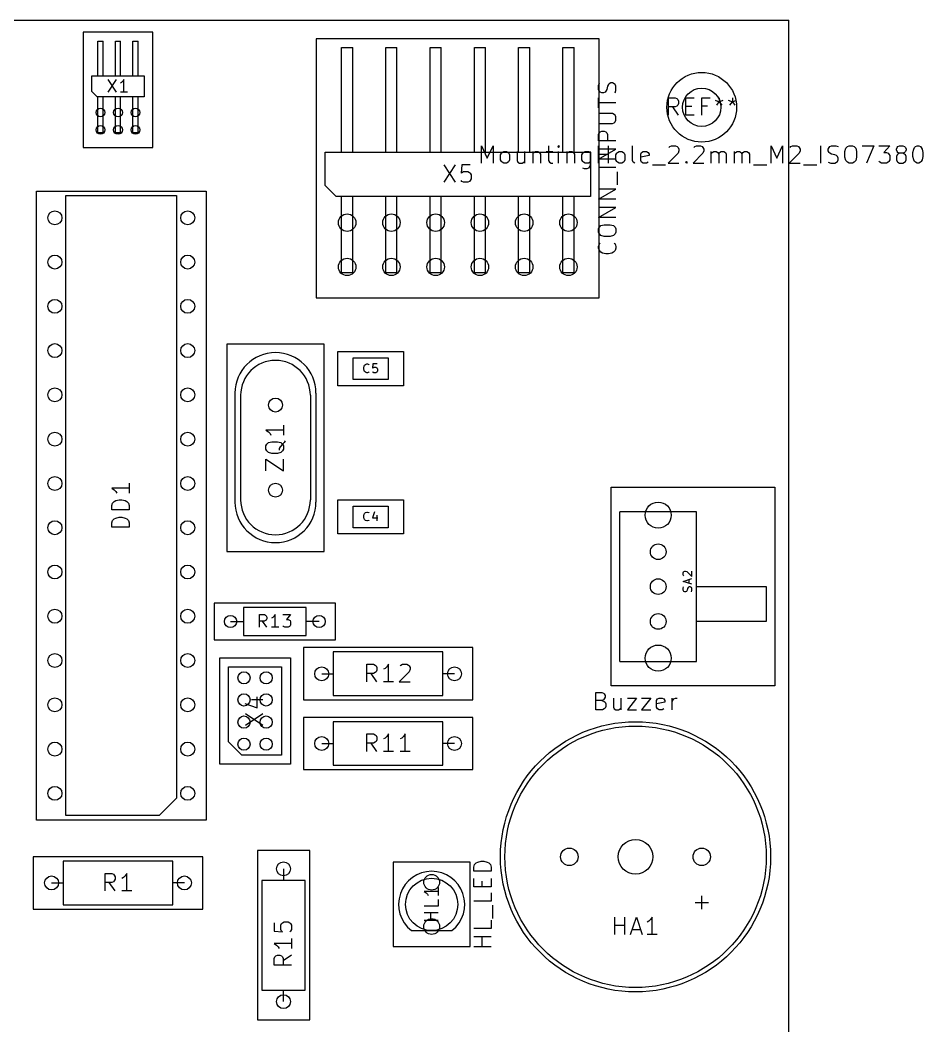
# Model space of a CAD drawing. Extents: x 112.1 to 207.4, y -185.2 to -95.2.
# Drawn here: x 155.6 to 207.4, y -152.9 to -95.2 of the extents above; entities that cross this region are included whole.
import ezdxf

# ---------------------------------------------------------------- set-up
doc = ezdxf.new("R2010")
doc.units = 0
doc.layers.add('BLACK', color=7, linetype='CONTINUOUS')

msp = doc.modelspace()

# ---------------------------------------------------------------- linework, layer by layer
at = {"layer": 'BLACK', "linetype": 'CONTINUOUS'}
for p, q in [((119.7556, -95.1644), (199.7556, -95.1644)), ((199.7556, -185.1644), (199.7556, -95.1644)), ((159.2556, -95.8644), (159.2556, -102.4644)), ((163.2556, -95.8644), (159.2556, -95.8644)), ((163.2556, -102.4644), (163.2556, -95.8644)), ((172.6356, -96.2344), (172.6356, -111.0944)), ((188.8756, -96.2344), (172.6356, -96.2344)), ((188.8756, -111.0944), (188.8756, -96.2344)), ((160.1056, -96.3644), (160.4056, -96.3644)), ((160.1056, -98.3644), (160.1056, -96.3644)), ((160.4056, -98.3644), (160.4056, -96.3644)), ((161.1056, -96.3644), (161.4056, -96.3644)), ((161.1056, -98.3644), (161.1056, -96.3644)), ((161.4056, -98.3644), (161.4056, -96.3644)), ((162.1056, -96.3644), (162.4056, -96.3644)), ((162.1056, -98.3644), (162.1056, -96.3644)), ((162.4056, -98.3644), (162.4056, -96.3644)), ((174.0856, -96.7444), (174.7256, -96.7444)), ((174.0856, -102.7444), (174.0856, -96.7444)), ((174.7256, -102.7444), (174.7256, -96.7444)), ((176.6256, -96.7444), (177.2656, -96.7444)), ((176.6256, -102.7444), (176.6256, -96.7444)), ((177.2656, -102.7444), (177.2656, -96.7444)), ((179.1656, -96.7444), (179.8056, -96.7444)), ((179.1656, -102.7444), (179.1656, -96.7444)), ((179.8056, -102.7444), (179.8056, -96.7444)), ((181.7056, -96.7444), (182.3456, -96.7444)), ((181.7056, -102.7444), (181.7056, -96.7444)), ((182.3456, -102.7444), (182.3456, -96.7444)), ((184.2456, -96.7444), (184.8856, -96.7444)), ((184.2456, -102.7444), (184.2456, -96.7444)), ((184.8856, -102.7444), (184.8856, -96.7444)), ((186.7856, -96.7444), (187.4256, -96.7444)), ((186.7856, -102.7444), (186.7856, -96.7444)), ((187.4256, -102.7444), (187.4256, -96.7444)), ((159.7556, -98.3644), (162.7556, -98.3644)), ((159.7556, -99.2644), (159.7556, -98.3644)), ((160.672743, -98.571869), (161.152743, -99.291869)), ((161.152743, -98.571869), (160.672743, -99.291869)), ((161.598457, -98.571869), (161.529885, -98.674726)), ((161.598457, -99.291869), (161.598457, -98.571869)), ((162.7556, -98.3644), (162.7556, -99.5644)), ((161.461314, -98.743298), (161.392742, -98.777584)), ((161.529885, -98.674726), (161.461314, -98.743298)), ((188.830419, -98.907495), (188.878038, -98.764638)), ((188.830419, -99.14559), (188.830419, -98.907495)), ((188.878038, -99.240828), (188.830419, -99.14559)), ((188.925657, -99.288447), (188.878038, -99.240828)), ((189.25899, -99.240828), (189.211371, -99.288447)), ((189.306609, -99.14559), (189.25899, -99.240828)), ((189.354228, -98.955114), (189.306609, -99.14559)), ((189.401847, -98.859876), (189.354228, -98.955114)), ((189.449466, -98.812257), (189.401847, -98.859876)), ((189.544704, -98.764638), (189.449466, -98.812257)), ((189.639942, -98.764638), (189.544704, -98.764638)), ((189.73518, -98.812257), (189.639942, -98.764638)), ((189.7828, -98.859876), (189.73518, -98.812257)), ((189.830419, -98.955114), (189.7828, -98.859876)), ((189.7828, -99.336066), (189.830419, -99.193209)), ((189.830419, -99.193209), (189.830419, -98.955114)), ((160.0556, -99.5644), (159.7556, -99.2644)), ((162.7556, -99.5644), (160.0556, -99.5644)), ((160.1056, -101.6144), (160.1056, -99.5644)), ((160.4056, -101.6144), (160.4056, -99.5644)), ((161.1056, -101.6144), (161.1056, -99.5644)), ((161.804171, -99.291869), (161.392742, -99.291869)), ((161.4056, -101.6144), (161.4056, -99.5644)), ((162.1056, -101.6144), (162.1056, -99.5644)), ((162.4056, -101.6144), (162.4056, -99.5644)), ((188.830419, -100.193209), (188.830419, -99.621781)), ((189.020895, -99.336066), (188.925657, -99.288447)), ((189.116133, -99.336066), (189.020895, -99.336066)), ((189.211371, -99.288447), (189.116133, -99.336066)), ((192.850838, -100.619219), (192.850838, -99.619219)), ((192.850838, -99.619219), (193.23179, -99.619219)), ((193.23179, -99.619219), (193.327028, -99.666838)), ((193.327028, -99.666838), (193.374647, -99.714457)), ((193.374647, -99.714457), (193.422266, -99.809695)), ((193.422266, -99.809695), (193.422266, -99.952552)), ((193.850838, -100.619219), (193.850838, -99.619219)), ((193.850838, -99.619219), (194.327028, -99.619219)), ((194.7556, -100.619219), (194.7556, -99.619219)), ((194.7556, -99.619219), (195.23179, -99.619219)), ((195.517505, -99.762076), (195.7556, -99.857314)), ((195.7556, -99.619219), (195.7556, -99.857314)), ((195.7556, -99.857314), (195.993695, -99.762076)), ((196.27941, -99.762076), (196.517505, -99.857314)), ((196.517505, -99.619219), (196.517505, -99.857314)), ((196.517505, -99.857314), (196.7556, -99.762076)), ((189.830419, -99.907495), (188.830419, -99.907495)), ((193.23179, -100.143028), (192.850838, -100.143028)), ((193.422266, -100.619219), (193.088933, -100.143028)), ((193.327028, -100.095409), (193.23179, -100.143028)), ((193.374647, -100.04779), (193.327028, -100.095409)), ((193.422266, -99.952552), (193.374647, -100.04779)), ((193.850838, -100.095409), (194.184171, -100.095409)), ((195.088933, -100.095409), (194.7556, -100.095409)), ((195.612743, -100.04779), (195.7556, -99.857314)), ((195.7556, -99.857314), (195.898457, -100.04779)), ((196.374648, -100.04779), (196.517505, -99.857314)), ((196.517505, -99.857314), (196.660362, -100.04779)), ((189.639942, -100.526543), (188.830419, -100.526543)), ((189.73518, -100.574162), (189.639942, -100.526543)), ((189.7828, -100.621781), (189.73518, -100.574162)), ((189.830419, -100.717019), (189.7828, -100.621781)), ((189.7828, -101.002733), (189.830419, -100.907495)), ((189.830419, -100.907495), (189.830419, -100.717019)), ((194.327028, -100.619219), (193.850838, -100.619219)), ((188.830419, -101.097971), (189.639942, -101.097971)), ((188.925657, -101.574162), (189.020895, -101.526543)), ((189.020895, -101.526543), (189.163752, -101.526543)), ((189.163752, -101.526543), (189.25899, -101.574162)), ((189.639942, -101.097971), (189.73518, -101.050352)), ((189.73518, -101.050352), (189.7828, -101.002733)), ((160.1056, -101.6144), (160.4056, -101.6144)), ((161.1056, -101.6144), (161.4056, -101.6144)), ((162.1056, -101.6144), (162.4056, -101.6144)), ((188.830419, -101.717019), (188.878038, -101.621781)), ((188.830419, -102.097971), (188.830419, -101.717019)), ((189.830419, -102.097971), (188.830419, -102.097971)), ((188.878038, -101.621781), (188.925657, -101.574162)), ((189.25899, -101.574162), (189.306609, -101.621781)), ((189.306609, -101.621781), (189.354228, -101.717019)), ((189.354228, -101.717019), (189.354228, -102.097971)), ((159.2556, -102.4644), (163.2556, -102.4644)), ((182.112743, -103.369219), (182.112743, -102.369219)), ((182.112743, -102.369219), (182.446076, -103.083504)), ((182.446076, -103.083504), (182.779409, -102.369219)), ((182.779409, -102.369219), (182.779409, -103.369219)), ((183.303219, -102.750171), (183.398457, -102.702552)), ((183.398457, -102.702552), (183.541314, -102.702552)), ((183.541314, -102.702552), (183.636552, -102.750171)), ((184.160362, -102.702552), (184.160362, -103.226361)), ((184.588933, -102.702552), (184.588933, -103.369219)), ((185.065124, -102.702552), (185.065124, -103.369219)), ((185.112743, -102.750171), (185.207981, -102.702552)), ((185.207981, -102.702552), (185.350838, -102.702552)), ((185.350838, -102.702552), (185.446076, -102.750171)), ((185.827029, -102.702552), (186.207981, -102.702552)), ((185.969886, -102.369219), (185.969886, -103.226361)), ((186.541315, -102.369219), (186.493696, -102.416838)), ((186.493696, -102.416838), (186.541315, -102.464457)), ((186.588934, -102.416838), (186.541315, -102.369219)), ((186.541315, -102.369219), (186.541315, -102.464457)), ((186.541315, -102.464457), (186.588934, -102.416838)), ((186.541315, -103.369219), (186.541315, -102.702552)), ((187.017505, -102.702552), (187.017505, -103.369219)), ((187.065124, -102.750171), (187.160362, -102.702552)), ((187.160362, -102.702552), (187.303219, -102.702552)), ((187.303219, -102.702552), (187.398457, -102.750171)), ((187.969886, -102.750171), (188.065124, -102.702552)), ((188.065124, -102.702552), (188.2556, -102.702552)), ((188.2556, -102.702552), (188.350838, -102.750171)), ((188.350838, -102.702552), (188.350838, -103.512076)), ((188.827029, -103.369219), (188.827029, -102.369219)), ((188.830419, -103.14559), (189.830419, -102.574162)), ((189.830419, -102.574162), (188.830419, -102.574162)), ((189.398457, -103.369219), (189.398457, -102.369219)), ((189.922267, -102.750171), (190.017505, -102.702552)), ((190.017505, -102.702552), (190.160362, -102.702552)), ((190.160362, -102.702552), (190.2556, -102.750171)), ((190.77941, -103.226361), (190.77941, -102.369219)), ((191.30322, -102.750171), (191.398458, -102.702552)), ((191.398458, -102.702552), (191.588934, -102.702552)), ((191.588934, -102.702552), (191.684172, -102.750171)), ((192.874649, -102.464457), (192.922268, -102.416838)), ((192.922268, -102.416838), (193.017506, -102.369219)), ((193.017506, -102.369219), (193.255601, -102.369219)), ((193.255601, -102.369219), (193.350839, -102.416838)), ((193.350839, -102.416838), (193.398458, -102.464457)), ((193.398458, -102.464457), (193.446077, -102.559695)), ((193.446077, -102.654933), (193.398458, -102.79779)), ((193.446077, -102.559695), (193.446077, -102.654933)), ((194.30322, -102.464457), (194.350839, -102.416838)), ((194.350839, -102.416838), (194.446077, -102.369219)), ((194.446077, -102.369219), (194.684172, -102.369219)), ((194.684172, -102.369219), (194.77941, -102.416838)), ((194.77941, -102.416838), (194.827029, -102.464457)), ((194.827029, -102.464457), (194.874648, -102.559695)), ((194.874648, -102.654933), (194.827029, -102.79779)), ((194.874648, -102.559695), (194.874648, -102.654933)), ((195.30322, -103.369219), (195.30322, -102.702552)), ((195.350839, -102.750171), (195.446077, -102.702552)), ((195.446077, -102.702552), (195.588934, -102.702552)), ((195.588934, -102.702552), (195.684172, -102.750171)), ((195.77941, -102.750171), (195.874648, -102.702552)), ((195.874648, -102.702552), (196.017505, -102.702552)), ((196.017505, -102.702552), (196.112744, -102.750171)), ((196.636553, -103.369219), (196.636553, -102.702552)), ((196.684172, -102.750171), (196.77941, -102.702552)), ((196.77941, -102.702552), (196.922267, -102.702552)), ((196.922267, -102.702552), (197.017505, -102.750171)), ((197.112743, -102.750171), (197.207981, -102.702552)), ((197.207981, -102.702552), (197.350838, -102.702552)), ((197.350838, -102.702552), (197.446077, -102.750171)), ((198.731791, -103.369219), (198.731791, -102.369219)), ((198.731791, -102.369219), (199.065124, -103.083504)), ((199.065124, -103.083504), (199.398457, -102.369219)), ((199.398457, -102.369219), (199.398457, -103.369219)), ((199.827029, -102.464457), (199.874648, -102.416838)), ((199.874648, -102.416838), (199.969886, -102.369219)), ((199.969886, -102.369219), (200.207981, -102.369219)), ((200.207981, -102.369219), (200.303219, -102.416838)), ((200.303219, -102.416838), (200.350838, -102.464457)), ((200.350838, -102.464457), (200.398457, -102.559695)), ((200.398457, -102.654933), (200.350838, -102.79779)), ((200.398457, -102.559695), (200.398457, -102.654933)), ((201.588934, -103.369219), (201.588934, -102.369219)), ((202.017505, -102.559695), (202.065124, -102.464457)), ((202.017505, -102.654933), (202.017505, -102.559695)), ((202.065124, -102.750171), (202.017505, -102.654933)), ((202.065124, -102.464457), (202.112743, -102.416838)), ((202.112743, -102.416838), (202.207981, -102.369219)), ((202.207981, -102.369219), (202.446076, -102.369219)), ((202.446076, -102.369219), (202.588933, -102.416838)), ((202.969886, -102.702552), (203.017505, -102.512076)), ((202.969886, -103.035885), (202.969886, -102.702552)), ((203.017505, -102.512076), (203.112743, -102.416838)), ((203.112743, -102.416838), (203.207981, -102.369219)), ((203.207981, -102.369219), (203.398457, -102.369219)), ((203.398457, -102.369219), (203.493695, -102.416838)), ((203.493695, -102.416838), (203.588933, -102.512076)), ((203.588933, -102.512076), (203.636552, -102.702552)), ((203.636552, -102.702552), (203.636552, -103.035885)), ((203.969886, -102.369219), (204.636552, -102.369219)), ((204.636552, -102.369219), (204.207981, -103.369219)), ((204.922267, -102.369219), (205.541314, -102.369219)), ((205.541314, -102.369219), (205.207981, -102.750171)), ((205.922267, -102.559695), (205.969886, -102.464457)), ((205.922267, -102.607314), (205.922267, -102.559695)), ((205.969886, -102.702552), (205.922267, -102.607314)), ((205.969886, -102.464457), (206.017505, -102.416838)), ((206.017505, -102.750171), (205.969886, -102.702552)), ((206.017505, -102.416838), (206.112743, -102.369219)), ((206.112743, -102.369219), (206.303219, -102.369219)), ((206.303219, -102.369219), (206.398457, -102.416838)), ((206.398457, -102.416838), (206.446076, -102.464457)), ((206.446076, -102.702552), (206.398457, -102.750171)), ((206.446076, -102.464457), (206.493695, -102.559695)), ((206.493695, -102.607314), (206.446076, -102.702552)), ((206.493695, -102.559695), (206.493695, -102.607314)), ((206.874648, -102.750171), (206.922267, -102.559695)), ((206.922267, -102.559695), (206.969886, -102.464457)), ((206.969886, -102.464457), (207.017505, -102.416838)), ((207.017505, -102.416838), (207.112743, -102.369219)), ((207.112743, -102.369219), (207.207981, -102.369219)), ((207.207981, -102.369219), (207.303219, -102.416838)), ((207.303219, -102.416838), (207.350838, -102.464457)), ((207.350838, -102.464457), (207.398457, -102.559695)), ((207.398457, -102.559695), (207.446076, -102.750171)), ((173.1356, -102.7444), (188.3756, -102.7444)), ((173.1356, -104.6494), (173.1356, -102.7444)), ((183.207981, -102.893028), (183.2556, -102.79779)), ((183.207981, -103.178742), (183.207981, -102.893028)), ((183.2556, -103.27398), (183.207981, -103.178742)), ((183.2556, -102.79779), (183.303219, -102.750171)), ((183.303219, -103.3216), (183.2556, -103.27398)), ((183.636552, -102.750171), (183.684171, -102.79779)), ((183.684171, -103.27398), (183.636552, -103.3216)), ((183.684171, -102.79779), (183.73179, -102.893028)), ((183.73179, -103.178742), (183.684171, -103.27398)), ((183.73179, -102.893028), (183.73179, -103.178742)), ((184.160362, -103.226361), (184.207981, -103.3216)), ((184.541314, -103.3216), (184.588933, -103.27398)), ((185.065124, -102.79779), (185.112743, -102.750171)), ((185.446076, -102.750171), (185.493695, -102.845409)), ((185.493695, -102.845409), (185.493695, -103.369219)), ((185.969886, -103.226361), (186.017505, -103.3216)), ((187.017505, -102.79779), (187.065124, -102.750171)), ((187.398457, -102.750171), (187.446076, -102.845409)), ((187.446076, -102.845409), (187.446076, -103.369219)), ((187.874648, -102.893028), (187.922267, -102.79779)), ((187.874648, -103.178742), (187.874648, -102.893028)), ((187.922267, -103.27398), (187.874648, -103.178742)), ((187.922267, -102.79779), (187.969886, -102.750171)), ((187.969886, -103.3216), (187.922267, -103.27398)), ((188.3756, -102.7444), (188.3756, -105.2844)), ((188.827029, -102.845409), (189.398457, -102.845409)), ((189.830419, -103.14559), (188.830419, -103.14559)), ((189.827029, -102.893028), (189.874648, -102.79779)), ((189.827029, -103.178742), (189.827029, -102.893028)), ((189.874648, -103.27398), (189.827029, -103.178742)), ((189.874648, -102.79779), (189.922267, -102.750171)), ((189.922267, -103.3216), (189.874648, -103.27398)), ((190.2556, -102.750171), (190.303219, -102.79779)), ((190.303219, -103.27398), (190.2556, -103.3216)), ((190.303219, -102.79779), (190.350838, -102.893028)), ((190.350838, -103.178742), (190.303219, -103.27398)), ((190.350838, -102.893028), (190.350838, -103.178742)), ((190.827029, -103.3216), (190.77941, -103.226361)), ((191.255601, -102.845409), (191.30322, -102.750171)), ((191.255601, -103.226361), (191.255601, -102.845409)), ((191.731791, -102.940647), (191.255601, -103.035885)), ((191.30322, -103.3216), (191.255601, -103.226361)), ((191.684172, -102.750171), (191.731791, -102.845409)), ((191.731791, -102.845409), (191.731791, -102.940647)), ((193.398458, -102.79779), (192.82703, -103.369219)), ((193.82703, -103.3216), (193.874649, -103.27398)), ((193.874649, -103.27398), (193.922268, -103.3216)), ((193.874649, -103.27398), (193.874649, -103.369219)), ((194.827029, -102.79779), (194.255601, -103.369219)), ((195.30322, -102.79779), (195.350839, -102.750171)), ((195.684172, -102.750171), (195.731791, -102.845409)), ((195.731791, -102.845409), (195.77941, -102.750171)), ((195.731791, -102.845409), (195.731791, -103.369219)), ((196.112744, -102.750171), (196.160363, -102.845409)), ((196.160363, -102.845409), (196.160363, -103.369219)), ((196.636553, -102.79779), (196.684172, -102.750171)), ((197.017505, -102.750171), (197.065124, -102.845409)), ((197.065124, -102.845409), (197.112743, -102.750171)), ((197.065124, -102.845409), (197.065124, -103.369219)), ((197.446077, -102.750171), (197.493696, -102.845409)), ((197.493696, -102.845409), (197.493696, -103.369219)), ((200.350838, -102.79779), (199.77941, -103.369219)), ((202.112743, -102.79779), (202.065124, -102.750171)), ((202.207981, -102.845409), (202.112743, -102.79779)), ((202.398457, -102.893028), (202.207981, -102.845409)), ((202.493695, -102.940647), (202.398457, -102.893028)), ((202.541314, -102.988266), (202.493695, -102.940647)), ((202.493695, -103.3216), (202.541314, -103.27398)), ((202.588933, -103.083504), (202.541314, -102.988266)), ((202.541314, -103.27398), (202.588933, -103.178742)), ((202.588933, -103.178742), (202.588933, -103.083504)), ((203.017505, -103.226361), (202.969886, -103.035885)), ((203.112743, -103.3216), (203.017505, -103.226361)), ((203.588933, -103.226361), (203.493695, -103.3216)), ((203.636552, -103.035885), (203.588933, -103.226361)), ((204.969886, -103.3216), (204.922267, -103.27398)), ((205.207981, -102.750171), (205.350838, -102.750171)), ((205.350838, -102.750171), (205.446076, -102.79779)), ((205.446076, -102.79779), (205.493695, -102.845409)), ((205.493695, -103.27398), (205.446076, -103.3216)), ((205.493695, -102.845409), (205.541314, -102.940647)), ((205.541314, -103.178742), (205.493695, -103.27398)), ((205.541314, -102.940647), (205.541314, -103.178742)), ((205.969886, -102.893028), (205.922267, -102.988266)), ((205.922267, -102.988266), (205.922267, -103.178742)), ((205.922267, -103.178742), (205.969886, -103.27398)), ((206.017505, -102.845409), (205.969886, -102.893028)), ((205.969886, -103.27398), (206.017505, -103.3216)), ((206.112743, -102.79779), (206.017505, -102.750171)), ((206.112743, -102.79779), (206.017505, -102.845409)), ((206.303219, -102.79779), (206.112743, -102.79779)), ((206.398457, -102.750171), (206.303219, -102.79779)), ((206.398457, -102.845409), (206.303219, -102.79779)), ((206.446076, -102.893028), (206.398457, -102.845409)), ((206.398457, -103.3216), (206.446076, -103.27398)), ((206.493695, -102.988266), (206.446076, -102.893028)), ((206.446076, -103.27398), (206.493695, -103.178742)), ((206.493695, -103.178742), (206.493695, -102.988266)), ((206.874648, -102.988266), (206.874648, -102.750171)), ((206.922267, -103.178742), (206.874648, -102.988266)), ((206.969886, -103.27398), (206.922267, -103.178742)), ((207.017505, -103.3216), (206.969886, -103.27398)), ((207.350838, -103.27398), (207.303219, -103.3216)), ((207.398457, -103.178742), (207.350838, -103.27398)), ((207.446076, -102.988266), (207.398457, -103.178742)), ((207.446076, -102.750171), (207.446076, -102.988266)), ((179.946076, -103.469219), (180.612742, -104.469219)), ((180.612742, -103.469219), (179.946076, -104.469219)), ((180.993695, -103.469219), (180.946076, -103.945409)), ((181.469885, -103.469219), (180.993695, -103.469219)), ((180.993695, -103.89779), (181.088933, -103.850171)), ((181.088933, -103.850171), (181.327028, -103.850171)), ((181.327028, -103.850171), (181.422266, -103.89779)), ((183.398457, -103.369219), (183.303219, -103.3216)), ((183.541314, -103.369219), (183.398457, -103.369219)), ((183.636552, -103.3216), (183.541314, -103.369219)), ((184.207981, -103.3216), (184.303219, -103.369219)), ((184.303219, -103.369219), (184.446076, -103.369219)), ((184.446076, -103.369219), (184.541314, -103.3216)), ((186.017505, -103.3216), (186.112743, -103.369219)), ((186.112743, -103.369219), (186.207981, -103.369219)), ((188.017505, -103.702552), (187.922267, -103.654933)), ((188.065124, -103.369219), (187.969886, -103.3216)), ((188.160362, -103.702552), (188.017505, -103.702552)), ((188.2556, -103.369219), (188.065124, -103.369219)), ((188.2556, -103.654933), (188.160362, -103.702552)), ((188.350838, -103.3216), (188.2556, -103.369219)), ((188.303219, -103.607314), (188.2556, -103.654933)), ((188.350838, -103.512076), (188.303219, -103.607314)), ((189.830419, -103.62178), (188.830419, -103.62178)), ((190.017505, -103.369219), (189.922267, -103.3216)), ((189.925657, -104.621781), (189.925657, -103.859876)), ((190.160362, -103.369219), (190.017505, -103.369219)), ((190.2556, -103.3216), (190.160362, -103.369219)), ((190.922267, -103.369219), (190.827029, -103.3216)), ((191.398458, -103.369219), (191.30322, -103.3216)), ((191.588934, -103.369219), (191.398458, -103.369219)), ((191.684172, -103.3216), (191.588934, -103.369219)), ((191.922268, -103.464457), (192.684172, -103.464457)), ((192.82703, -103.369219), (193.446077, -103.369219)), ((193.874649, -103.369219), (193.82703, -103.3216)), ((193.922268, -103.3216), (193.874649, -103.369219)), ((194.255601, -103.369219), (194.874648, -103.369219)), ((197.731791, -103.464457), (198.493695, -103.464457)), ((199.77941, -103.369219), (200.398457, -103.369219)), ((200.588934, -103.464457), (201.350838, -103.464457)), ((202.017505, -103.3216), (202.160362, -103.369219)), ((202.160362, -103.369219), (202.398457, -103.369219)), ((202.398457, -103.369219), (202.493695, -103.3216)), ((203.207981, -103.369219), (203.112743, -103.3216)), ((203.398457, -103.369219), (203.207981, -103.369219)), ((203.493695, -103.3216), (203.398457, -103.369219)), ((205.065124, -103.369219), (204.969886, -103.3216)), ((205.350838, -103.369219), (205.065124, -103.369219)), ((205.446076, -103.3216), (205.350838, -103.369219)), ((206.017505, -103.3216), (206.112743, -103.369219)), ((206.112743, -103.369219), (206.303219, -103.369219)), ((206.303219, -103.369219), (206.398457, -103.3216)), ((207.112743, -103.369219), (207.017505, -103.3216)), ((207.207981, -103.369219), (207.112743, -103.369219)), ((207.303219, -103.3216), (207.207981, -103.369219)), ((180.946076, -103.945409), (180.993695, -103.89779)), ((180.993695, -104.4216), (180.946076, -104.37398)), ((181.088933, -104.469219), (180.993695, -104.4216)), ((181.422266, -104.4216), (181.327028, -104.469219)), ((181.422266, -103.89779), (181.469885, -103.945409)), ((181.469885, -104.37398), (181.422266, -104.4216)), ((181.469885, -103.945409), (181.517504, -104.040647)), ((181.517504, -104.278742), (181.469885, -104.37398)), ((181.517504, -104.040647), (181.517504, -104.278742)), ((156.5856, -141.0544), (156.5856, -104.9744)), ((156.5856, -104.9744), (166.3156, -104.9744)), ((166.3156, -104.9744), (166.3156, -141.0544)), ((173.7706, -105.2844), (173.1356, -104.6494)), ((181.327028, -104.469219), (181.088933, -104.469219)), ((188.830419, -105.431304), (189.830419, -104.859876)), ((189.830419, -104.859876), (188.830419, -104.859876)), ((158.2706, -105.2344), (164.6206, -105.2344)), ((158.2706, -140.7944), (158.2706, -105.2344)), ((164.6206, -105.2344), (164.6206, -139.7944)), ((188.3756, -105.2844), (173.7706, -105.2844)), ((174.0856, -109.6444), (174.0856, -105.2844)), ((174.7256, -109.6444), (174.7256, -105.2844)), ((176.6256, -109.6444), (176.6256, -105.2844)), ((177.2656, -109.6444), (177.2656, -105.2844)), ((179.1656, -109.6444), (179.1656, -105.2844)), ((179.8056, -109.6444), (179.8056, -105.2844)), ((181.7056, -109.6444), (181.7056, -105.2844)), ((182.3456, -109.6444), (182.3456, -105.2844)), ((184.2456, -109.6444), (184.2456, -105.2844)), ((184.8856, -109.6444), (184.8856, -105.2844)), ((186.7856, -109.6444), (186.7856, -105.2844)), ((187.4256, -109.6444), (187.4256, -105.2844)), ((189.830419, -105.431304), (188.830419, -105.431304)), ((188.830419, -106.478923), (189.830419, -105.907495)), ((189.830419, -105.907495), (188.830419, -105.907495)), ((189.830419, -106.478923), (188.830419, -106.478923)), ((188.830419, -107.14559), (188.878038, -107.050352)), ((188.830419, -107.336066), (188.830419, -107.14559)), ((188.878038, -107.050352), (188.973276, -106.955114)), ((188.973276, -106.955114), (189.163752, -106.907495)), ((189.163752, -106.907495), (189.497085, -106.907495)), ((189.497085, -106.907495), (189.687561, -106.955114)), ((189.687561, -106.955114), (189.7828, -107.050352)), ((189.7828, -107.050352), (189.830419, -107.14559)), ((189.830419, -107.14559), (189.830419, -107.336066)), ((188.878038, -107.431304), (188.830419, -107.336066)), ((188.973276, -107.526542), (188.878038, -107.431304)), ((189.163752, -107.574161), (188.973276, -107.526542)), ((189.497085, -107.574161), (189.163752, -107.574161)), ((189.687561, -107.526542), (189.497085, -107.574161)), ((189.7828, -107.431304), (189.687561, -107.526542)), ((189.830419, -107.336066), (189.7828, -107.431304)), ((188.830419, -108.14559), (188.878038, -108.002733)), ((188.830419, -108.240828), (188.830419, -108.14559)), ((188.878038, -108.383685), (188.830419, -108.240828)), ((188.878038, -108.002733), (188.925657, -107.955114)), ((188.973276, -108.478923), (188.878038, -108.383685)), ((189.7828, -108.383685), (189.687561, -108.478923)), ((189.73518, -107.955114), (189.7828, -108.002733)), ((189.7828, -108.002733), (189.830419, -108.14559)), ((189.830419, -108.240828), (189.7828, -108.383685)), ((189.830419, -108.14559), (189.830419, -108.240828)), ((189.068514, -108.526542), (188.973276, -108.478923)), ((189.25899, -108.574161), (189.068514, -108.526542)), ((189.401847, -108.574161), (189.25899, -108.574161)), ((189.592323, -108.526542), (189.401847, -108.574161)), ((189.687561, -108.478923), (189.592323, -108.526542)), ((174.0856, -109.6444), (174.7256, -109.6444)), ((176.6256, -109.6444), (177.2656, -109.6444)), ((179.1656, -109.6444), (179.8056, -109.6444)), ((181.7056, -109.6444), (182.3456, -109.6444)), ((184.2456, -109.6444), (184.8856, -109.6444)), ((186.7856, -109.6444), (187.4256, -109.6444)), ((172.6356, -111.0944), (188.8756, -111.0944)), ((167.4931, -113.7469), (167.4931, -125.6469)), ((173.0931, -113.7469), (167.4931, -113.7469)), ((173.0931, -125.6469), (173.0931, -113.7469)), ((173.8756, -114.1844), (177.6356, -114.1844)), ((173.8756, -116.1444), (173.8756, -114.1844)), ((177.6356, -114.1844), (177.6356, -116.1444)), ((174.7556, -114.5394), (176.7556, -114.5394)), ((174.7556, -115.7894), (174.7556, -114.5394)), ((176.7556, -114.5394), (176.7556, -115.7894)), ((175.362743, -115.105835), (175.386552, -115.010597)), ((175.362743, -115.177263), (175.362743, -115.105835)), ((175.386552, -115.272501), (175.362743, -115.177263)), ((175.386552, -115.010597), (175.410362, -114.962978)), ((175.410362, -115.32012), (175.386552, -115.272501)), ((175.410362, -114.962978), (175.457981, -114.915359)), ((175.457981, -115.36774), (175.410362, -115.32012)), ((175.457981, -114.915359), (175.529409, -114.891549)), ((175.529409, -115.391549), (175.457981, -115.36774)), ((175.529409, -114.891549), (175.577028, -114.891549)), ((175.577028, -115.391549), (175.529409, -115.391549)), ((175.577028, -114.891549), (175.648457, -114.915359)), ((175.648457, -115.36774), (175.577028, -115.391549)), ((175.648457, -114.915359), (175.672266, -114.939168)), ((175.672266, -115.34393), (175.648457, -115.36774)), ((175.886552, -114.891549), (175.862743, -115.129644)), ((175.862743, -115.129644), (175.886552, -115.105835)), ((175.886552, -115.36774), (175.862743, -115.34393)), ((176.124647, -114.891549), (175.886552, -114.891549)), ((175.886552, -115.105835), (175.934171, -115.082025)), ((175.934171, -115.391549), (175.886552, -115.36774)), ((175.934171, -115.082025), (176.053219, -115.082025)), ((176.053219, -115.391549), (175.934171, -115.391549)), ((176.053219, -115.082025), (176.100838, -115.105835)), ((176.100838, -115.36774), (176.053219, -115.391549)), ((176.100838, -115.105835), (176.124647, -115.129644)), ((176.124647, -115.34393), (176.100838, -115.36774)), ((176.124647, -115.129644), (176.148457, -115.177263)), ((176.148457, -115.296311), (176.124647, -115.34393)), ((176.148457, -115.177263), (176.148457, -115.296311)), ((176.7556, -115.7894), (174.7556, -115.7894)), ((177.6356, -116.1444), (173.8756, -116.1444)), ((167.9681, -116.5619), (167.9681, -122.8119)), ((168.2931, -116.6869), (168.2931, -122.6869)), ((172.2931, -116.6869), (172.2931, -122.6869)), ((172.6181, -116.5619), (172.6181, -122.8119)), ((170.747919, -118.686899), (169.747919, -118.686899)), ((169.747919, -118.686899), (169.890776, -118.782137)), ((169.890776, -118.782137), (169.986014, -118.877375)), ((170.747919, -118.401185), (170.747919, -118.972613)), ((169.795538, -119.496423), (169.890776, -119.401185)), ((169.890776, -119.401185), (170.081252, -119.353566)), ((169.986014, -118.877375), (170.033633, -118.972613)), ((170.081252, -119.353566), (170.414585, -119.353566)), ((170.414585, -119.353566), (170.605061, -119.401185)), ((170.605061, -119.401185), (170.7003, -119.496423)), ((170.795538, -119.401185), (170.7003, -119.496423)), ((170.843157, -119.305947), (170.795538, -119.401185)), ((169.747919, -119.591661), (169.795538, -119.496423)), ((169.747919, -119.782137), (169.747919, -119.591661)), ((169.795538, -119.877375), (169.747919, -119.782137)), ((169.890776, -119.972613), (169.795538, -119.877375)), ((170.081252, -120.020232), (169.890776, -119.972613)), ((170.605061, -119.972613), (170.414585, -120.020232)), ((170.557442, -119.63928), (170.509823, -119.734518)), ((170.509823, -119.734518), (170.509823, -119.829756)), ((170.7003, -119.496423), (170.557442, -119.63928)), ((170.7003, -119.877375), (170.605061, -119.972613)), ((170.7003, -119.496423), (170.747919, -119.591661)), ((170.747919, -119.782137), (170.7003, -119.877375)), ((170.747919, -119.591661), (170.747919, -119.782137)), ((169.747919, -121.020232), (169.747919, -120.353566)), ((169.747919, -120.353566), (170.747919, -121.020232)), ((170.414585, -120.020232), (170.081252, -120.020232)), ((170.747919, -121.020232), (170.747919, -120.353566)), ((161.900419, -121.728685), (161.900419, -122.300113)), ((161.900419, -122.014399), (160.900419, -122.014399)), ((160.900419, -122.014399), (161.043276, -122.109637)), ((161.043276, -122.109637), (161.138514, -122.204875)), ((161.138514, -122.204875), (161.186133, -122.300113)), ((189.5556, -121.9644), (198.9556, -121.9644)), ((189.5556, -133.3644), (189.5556, -121.9644)), ((198.9556, -121.9644), (198.9556, -133.3644)), ((160.900419, -123.014399), (160.948038, -122.871542)), ((160.948038, -122.871542), (161.043276, -122.776304)), ((161.043276, -122.776304), (161.138514, -122.728685)), ((161.138514, -122.728685), (161.32899, -122.681066)), ((161.32899, -122.681066), (161.471847, -122.681066)), ((161.471847, -122.681066), (161.662323, -122.728685)), ((161.662323, -122.728685), (161.757561, -122.776304)), ((161.757561, -122.776304), (161.8528, -122.871542)), ((161.8528, -122.871542), (161.900419, -123.014399)), ((173.8756, -122.6844), (177.6356, -122.6844)), ((173.8756, -124.6444), (173.8756, -122.6844)), ((177.6356, -122.6844), (177.6356, -124.6444)), ((160.900419, -123.252494), (160.900419, -123.014399)), ((161.900419, -123.252494), (160.900419, -123.252494)), ((161.900419, -123.014399), (161.900419, -123.252494)), ((174.7556, -123.0394), (176.7556, -123.0394)), ((174.7556, -124.2894), (174.7556, -123.0394)), ((175.386552, -123.510597), (175.410362, -123.462978)), ((175.410362, -123.462978), (175.457981, -123.415359)), ((175.457981, -123.415359), (175.529409, -123.391549)), ((175.529409, -123.391549), (175.577028, -123.391549)), ((175.577028, -123.391549), (175.648457, -123.415359)), ((175.648457, -123.415359), (175.672266, -123.439168)), ((175.98179, -123.36774), (175.862743, -123.724882)), ((176.7556, -123.0394), (176.7556, -124.2894)), ((190.0556, -131.9644), (190.0556, -123.3644)), ((194.4556, -123.3644), (190.0556, -123.3644)), ((194.4556, -131.9644), (194.4556, -123.3644)), ((160.900419, -124.014399), (160.948038, -123.871542)), ((160.900419, -124.252494), (160.900419, -124.014399)), ((160.948038, -123.871542), (161.043276, -123.776304)), ((161.043276, -123.776304), (161.138514, -123.728685)), ((161.138514, -123.728685), (161.32899, -123.681066)), ((161.32899, -123.681066), (161.471847, -123.681066)), ((161.471847, -123.681066), (161.662323, -123.728685)), ((161.662323, -123.728685), (161.757561, -123.776304)), ((161.757561, -123.776304), (161.8528, -123.871542)), ((161.8528, -123.871542), (161.900419, -124.014399)), ((161.900419, -124.014399), (161.900419, -124.252494)), ((175.362743, -123.605835), (175.386552, -123.510597)), ((175.362743, -123.677263), (175.362743, -123.605835)), ((175.386552, -123.772501), (175.362743, -123.677263)), ((175.410362, -123.82012), (175.386552, -123.772501)), ((175.457981, -123.86774), (175.410362, -123.82012)), ((175.529409, -123.891549), (175.457981, -123.86774)), ((175.577028, -123.891549), (175.529409, -123.891549)), ((175.648457, -123.86774), (175.577028, -123.891549)), ((175.672266, -123.84393), (175.648457, -123.86774)), ((175.862743, -123.724882), (176.172266, -123.724882)), ((176.100838, -123.558216), (176.100838, -123.891549)), ((161.900419, -124.252494), (160.900419, -124.252494)), ((176.7556, -124.2894), (174.7556, -124.2894)), ((177.6356, -124.6444), (173.8756, -124.6444)), ((167.4931, -125.6469), (173.0931, -125.6469)), ((193.681709, -126.864399), (193.705519, -126.81678)), ((193.681709, -126.983447), (193.681709, -126.864399)), ((193.705519, -126.81678), (193.729328, -126.792971)), ((193.729328, -126.792971), (193.776947, -126.769161)), ((193.776947, -126.769161), (193.824566, -126.769161)), ((193.824566, -126.769161), (193.895995, -126.792971)), ((193.895995, -126.792971), (194.181709, -127.078685)), ((194.181709, -127.078685), (194.181709, -126.769161)), ((193.705519, -127.031066), (193.681709, -126.983447)), ((193.681709, -127.364399), (194.181709, -127.197732)), ((194.181709, -127.531065), (193.681709, -127.364399)), ((193.729328, -127.054875), (193.705519, -127.031066)), ((194.038852, -127.483446), (194.038852, -127.245351)), ((193.681709, -127.745351), (193.705519, -127.673922)), ((193.681709, -127.864398), (193.681709, -127.745351)), ((193.705519, -127.912017), (193.681709, -127.864398)), ((193.729328, -127.935827), (193.705519, -127.912017)), ((193.776947, -127.959636), (193.729328, -127.935827)), ((193.824566, -127.959636), (193.776947, -127.959636)), ((193.872185, -127.935827), (193.824566, -127.959636)), ((193.895995, -127.912017), (193.872185, -127.935827)), ((193.919804, -127.864398), (193.895995, -127.912017)), ((193.943614, -127.76916), (193.919804, -127.864398)), ((193.967423, -127.721541), (193.943614, -127.76916)), ((193.991233, -127.697732), (193.967423, -127.721541)), ((194.038852, -127.673922), (193.991233, -127.697732)), ((194.086471, -127.673922), (194.038852, -127.673922)), ((194.13409, -127.697732), (194.086471, -127.673922)), ((194.1579, -127.721541), (194.13409, -127.697732)), ((194.181709, -127.76916), (194.1579, -127.721541)), ((194.1579, -127.959636), (194.181709, -127.888208)), ((194.181709, -127.888208), (194.181709, -127.76916)), ((194.4556, -127.6644), (198.4556, -127.6644)), ((198.4556, -127.6644), (198.4556, -129.6644)), ((166.7656, -128.6144), (166.7656, -130.7144)), ((173.7456, -128.6144), (166.7656, -128.6144)), ((173.7456, -130.7144), (173.7456, -128.6144)), ((168.4556, -128.8644), (168.4556, -130.4644)), ((172.0556, -128.8644), (168.4556, -128.8644)), ((172.0556, -130.4644), (172.0556, -128.8644)), ((167.7156, -129.6644), (168.4556, -129.6644)), ((169.381314, -129.991869), (169.381314, -129.271869)), ((169.381314, -129.271869), (169.6556, -129.271869)), ((169.6556, -129.649012), (169.381314, -129.649012)), ((169.792743, -129.991869), (169.552743, -129.649012)), ((169.6556, -129.271869), (169.724171, -129.306155)), ((169.724171, -129.614726), (169.6556, -129.649012)), ((169.724171, -129.306155), (169.758457, -129.340441)), ((169.758457, -129.580441), (169.724171, -129.614726)), ((169.758457, -129.340441), (169.792743, -129.409012)), ((169.792743, -129.511869), (169.758457, -129.580441)), ((169.792743, -129.409012), (169.792743, -129.511869)), ((170.1356, -129.443298), (170.067028, -129.477584)), ((170.204171, -129.374726), (170.1356, -129.443298)), ((170.272743, -129.271869), (170.204171, -129.374726)), ((170.272743, -129.991869), (170.272743, -129.271869)), ((170.718457, -129.271869), (171.164171, -129.271869)), ((171.164171, -129.271869), (170.924171, -129.546155)), ((170.924171, -129.546155), (171.027028, -129.546155)), ((171.027028, -129.546155), (171.0956, -129.580441)), ((171.0956, -129.580441), (171.129885, -129.614726)), ((171.129885, -129.614726), (171.164171, -129.683298)), ((171.164171, -129.683298), (171.164171, -129.854726)), ((172.7956, -129.6644), (172.0556, -129.6644)), ((198.4556, -129.6644), (194.4556, -129.6644)), ((170.478457, -129.991869), (170.067028, -129.991869)), ((170.752742, -129.957584), (170.718457, -129.923298)), ((170.821314, -129.991869), (170.752742, -129.957584)), ((171.027028, -129.991869), (170.821314, -129.991869)), ((171.0956, -129.957584), (171.027028, -129.991869)), ((171.129885, -129.923298), (171.0956, -129.957584)), ((171.164171, -129.854726), (171.129885, -129.923298)), ((166.7656, -130.7144), (173.7456, -130.7144)), ((168.4556, -130.4644), (172.0556, -130.4644)), ((171.8956, -131.1644), (171.8956, -134.1644)), ((181.6156, -131.1644), (171.8956, -131.1644)), ((173.6056, -131.4144), (173.6056, -133.9144)), ((179.9056, -131.4144), (173.6056, -131.4144)), ((179.9056, -133.9144), (179.9056, -131.4144)), ((181.6156, -134.1644), (181.6156, -131.1644)), ((167.1056, -131.7544), (171.1556, -131.7544)), ((167.1056, -137.8544), (167.1056, -131.7544)), ((171.1556, -131.7544), (171.1556, -137.8544)), ((175.541314, -133.119219), (175.541314, -132.119219)), ((175.541314, -132.119219), (175.922266, -132.119219)), ((175.922266, -132.119219), (176.017504, -132.166838)), ((176.779409, -132.119219), (176.684171, -132.262076)), ((176.779409, -133.119219), (176.779409, -132.119219)), ((177.493695, -132.166838), (177.588933, -132.119219)), ((177.588933, -132.119219), (177.827028, -132.119219)), ((177.827028, -132.119219), (177.922266, -132.166838)), ((190.0556, -131.9644), (194.4556, -131.9644)), ((167.5956, -132.2594), (170.6456, -132.2594)), ((167.5956, -136.5769), (167.5956, -132.2594)), ((170.6456, -132.2594), (170.6456, -137.3394)), ((172.9456, -132.6644), (173.6056, -132.6644)), ((175.922266, -132.643028), (175.541314, -132.643028)), ((176.112742, -133.119219), (175.779409, -132.643028)), ((176.017504, -132.595409), (175.922266, -132.643028)), ((176.017504, -132.166838), (176.065123, -132.214457)), ((176.065123, -132.54779), (176.017504, -132.595409)), ((176.065123, -132.214457), (176.112742, -132.309695)), ((176.112742, -132.452552), (176.065123, -132.54779)), ((176.112742, -132.309695), (176.112742, -132.452552)), ((176.588933, -132.357314), (176.493695, -132.404933)), ((176.684171, -132.262076), (176.588933, -132.357314)), ((177.969885, -132.54779), (177.398457, -133.119219)), ((177.446076, -132.214457), (177.493695, -132.166838)), ((177.922266, -132.166838), (177.969885, -132.214457)), ((177.969885, -132.214457), (178.017504, -132.309695)), ((178.017504, -132.404933), (177.969885, -132.54779)), ((178.017504, -132.309695), (178.017504, -132.404933)), ((180.5656, -132.6644), (179.9056, -132.6644)), ((177.065123, -133.119219), (176.493695, -133.119219)), ((177.398457, -133.119219), (178.017504, -133.119219)), ((188.683695, -134.729219), (188.683695, -133.729219)), ((188.683695, -133.729219), (189.017028, -133.729219)), ((189.017028, -133.729219), (189.112266, -133.776838)), ((189.112266, -133.776838), (189.159885, -133.824457)), ((189.159885, -133.824457), (189.207504, -133.919695)), ((198.9556, -133.3644), (189.5556, -133.3644)), ((168.5278, -134.370828), (169.242085, -134.608923)), ((168.908752, -134.132733), (169.575419, -134.132733)), ((169.242085, -134.608923), (169.242085, -133.989876)), ((171.8956, -134.1644), (181.6156, -134.1644)), ((173.6056, -133.9144), (179.9056, -133.9144)), ((189.017028, -134.205409), (188.683695, -134.205409)), ((189.112266, -134.15779), (189.017028, -134.205409)), ((189.017028, -134.205409), (189.159885, -134.253028)), ((189.159885, -134.110171), (189.112266, -134.15779)), ((189.207504, -134.014933), (189.159885, -134.110171)), ((189.159885, -134.253028), (189.207504, -134.300647)), ((189.207504, -133.919695), (189.207504, -134.014933)), ((189.207504, -134.300647), (189.255123, -134.395885)), ((189.255123, -134.395885), (189.255123, -134.538742)), ((189.683695, -134.062552), (189.683695, -134.586361)), ((190.112266, -134.062552), (190.112266, -134.729219)), ((190.493219, -134.062552), (191.017028, -134.062552)), ((191.017028, -134.062552), (190.493219, -134.729219)), ((191.302743, -134.062552), (191.826552, -134.062552)), ((191.826552, -134.062552), (191.302743, -134.729219)), ((192.159886, -134.205409), (192.207505, -134.110171)), ((192.159886, -134.586361), (192.159886, -134.205409)), ((192.636076, -134.300647), (192.159886, -134.395885)), ((192.207505, -134.110171), (192.302743, -134.062552)), ((192.302743, -134.062552), (192.493219, -134.062552)), ((192.493219, -134.062552), (192.588457, -134.110171)), ((192.588457, -134.110171), (192.636076, -134.205409)), ((192.636076, -134.205409), (192.636076, -134.300647)), ((193.064648, -134.729219), (193.064648, -134.062552)), ((193.064648, -134.253028), (193.112267, -134.15779)), ((193.112267, -134.15779), (193.159886, -134.110171)), ((193.159886, -134.110171), (193.255124, -134.062552)), ((193.255124, -134.062552), (193.350362, -134.062552)), ((168.575419, -135.608923), (169.575419, -134.942257)), ((168.575419, -134.942257), (169.575419, -135.608923)), ((189.064647, -134.729219), (188.683695, -134.729219)), ((189.159885, -134.6816), (189.064647, -134.729219)), ((189.207504, -134.63398), (189.159885, -134.6816)), ((189.255123, -134.538742), (189.207504, -134.63398)), ((189.683695, -134.586361), (189.731314, -134.6816)), ((189.731314, -134.6816), (189.826552, -134.729219)), ((189.826552, -134.729219), (189.969409, -134.729219)), ((189.969409, -134.729219), (190.064647, -134.6816)), ((190.064647, -134.6816), (190.112266, -134.63398)), ((190.493219, -134.729219), (191.017028, -134.729219)), ((191.302743, -134.729219), (191.826552, -134.729219)), ((192.207505, -134.6816), (192.159886, -134.586361)), ((192.302743, -134.729219), (192.207505, -134.6816)), ((192.493219, -134.729219), (192.302743, -134.729219)), ((192.588457, -134.6816), (192.493219, -134.729219)), ((171.8956, -135.1644), (171.8956, -138.1644)), ((181.6156, -135.1644), (171.8956, -135.1644)), ((173.6056, -135.4144), (173.6056, -137.9144)), ((179.9056, -135.4144), (173.6056, -135.4144)), ((179.9056, -137.9144), (179.9056, -135.4144)), ((181.6156, -138.1644), (181.6156, -135.1644)), ((175.541314, -137.119219), (175.541314, -136.119219)), ((175.541314, -136.119219), (175.922266, -136.119219)), ((175.922266, -136.119219), (176.017504, -136.166838)), ((176.017504, -136.166838), (176.065123, -136.214457)), ((176.779409, -136.119219), (176.684171, -136.262076)), ((176.779409, -137.119219), (176.779409, -136.119219)), ((177.73179, -136.119219), (177.636552, -136.262076)), ((177.73179, -137.119219), (177.73179, -136.119219)), ((168.3581, -137.3394), (167.5956, -136.5769)), ((172.9456, -136.6644), (173.6056, -136.6644)), ((175.922266, -136.643028), (175.541314, -136.643028)), ((176.112742, -137.119219), (175.779409, -136.643028)), ((176.017504, -136.595409), (175.922266, -136.643028)), ((176.065123, -136.54779), (176.017504, -136.595409)), ((176.065123, -136.214457), (176.112742, -136.309695)), ((176.112742, -136.452552), (176.065123, -136.54779)), ((176.112742, -136.309695), (176.112742, -136.452552)), ((176.588933, -136.357314), (176.493695, -136.404933)), ((176.684171, -136.262076), (176.588933, -136.357314)), ((177.541314, -136.357314), (177.446076, -136.404933)), ((177.636552, -136.262076), (177.541314, -136.357314)), ((180.5656, -136.6644), (179.9056, -136.6644)), ((177.065123, -137.119219), (176.493695, -137.119219)), ((178.017504, -137.119219), (177.446076, -137.119219)), ((171.1556, -137.8544), (167.1056, -137.8544)), ((170.6456, -137.3394), (168.3581, -137.3394)), ((171.8956, -138.1644), (181.6156, -138.1644)), ((173.6056, -137.9144), (179.9056, -137.9144)), ((164.6206, -139.7944), (163.6206, -140.7944)), ((166.3156, -141.0544), (156.5856, -141.0544)), ((163.6206, -140.7944), (158.2706, -140.7944)), ((169.2556, -142.8044), (169.2556, -152.5244)), ((172.2556, -142.8044), (169.2556, -142.8044)), ((172.2556, -152.5244), (172.2556, -142.8044)), ((156.3956, -143.1644), (156.3956, -146.1644)), ((166.1156, -143.1644), (156.3956, -143.1644)), ((158.1056, -143.4144), (158.1056, -145.9144)), ((164.4056, -143.4144), (158.1056, -143.4144)), ((164.4056, -145.9144), (164.4056, -143.4144)), ((166.1156, -146.1644), (166.1156, -143.1644)), ((177.0456, -143.4744), (177.0456, -148.3144)), ((181.4656, -143.4744), (177.0456, -143.4744)), ((181.4656, -148.3144), (181.4656, -143.4744)), ((181.670419, -143.751542), (181.718038, -143.608685)), ((181.718038, -143.608685), (181.813276, -143.513447)), ((181.813276, -143.513447), (181.908514, -143.465828)), ((181.908514, -143.465828), (182.09899, -143.418209)), ((182.09899, -143.418209), (182.241847, -143.418209)), ((182.241847, -143.418209), (182.432323, -143.465828)), ((182.432323, -143.465828), (182.527561, -143.513447)), ((182.527561, -143.513447), (182.6228, -143.608685)), ((182.6228, -143.608685), (182.670419, -143.751542)), ((160.517505, -145.119219), (160.517505, -144.119219)), ((160.517505, -144.119219), (160.898457, -144.119219)), ((160.898457, -144.119219), (160.993695, -144.166838)), ((160.993695, -144.166838), (161.041314, -144.214457)), ((161.041314, -144.214457), (161.088933, -144.309695)), ((161.7556, -144.119219), (161.660362, -144.262076)), ((161.7556, -145.119219), (161.7556, -144.119219)), ((170.7556, -143.8544), (170.7556, -144.5144)), ((181.670419, -143.989637), (181.670419, -143.751542)), ((182.670419, -143.989637), (181.670419, -143.989637)), ((182.670419, -143.751542), (182.670419, -143.989637)), ((157.4456, -144.6644), (158.1056, -144.6644)), ((160.898457, -144.643028), (160.517505, -144.643028)), ((161.088933, -145.119219), (160.7556, -144.643028)), ((160.993695, -144.595409), (160.898457, -144.643028)), ((161.041314, -144.54779), (160.993695, -144.595409)), ((161.088933, -144.452552), (161.041314, -144.54779)), ((161.088933, -144.309695), (161.088933, -144.452552)), ((161.565124, -144.357314), (161.469886, -144.404933)), ((161.660362, -144.262076), (161.565124, -144.357314)), ((165.0656, -144.6644), (164.4056, -144.6644)), ((169.5056, -144.5144), (169.5056, -150.8144)), ((172.0056, -144.5144), (169.5056, -144.5144)), ((172.0056, -150.8144), (172.0056, -144.5144)), ((181.670419, -144.894399), (181.670419, -144.418209)), ((182.146609, -144.894399), (182.146609, -144.561066)), ((182.670419, -144.418209), (182.670419, -144.894399)), ((162.041314, -145.119219), (161.469886, -145.119219)), ((179.619455, -145.151542), (178.819455, -145.151542)), ((178.819455, -145.151542), (178.93374, -145.227733)), ((178.93374, -145.227733), (179.009931, -145.303923)), ((179.009931, -145.303923), (179.048026, -145.380114)), ((179.619455, -144.922971), (179.619455, -145.380114)), ((182.670419, -144.894399), (181.670419, -144.894399)), ((182.670419, -145.227733), (182.670419, -145.703923)), ((194.7656, -146.159219), (194.7656, -145.397314)), ((158.1056, -145.9144), (164.4056, -145.9144)), ((179.619455, -145.608685), (179.619455, -145.989637)), ((182.670419, -145.703923), (181.670419, -145.703923)), ((182.765657, -146.703924), (182.765657, -145.942019)), ((194.384648, -145.778266), (195.146553, -145.778266)), ((156.3956, -146.1644), (166.1156, -146.1644)), ((179.619455, -145.989637), (178.819455, -145.989637)), ((179.619455, -146.370589), (178.819455, -146.370589)), ((179.200407, -146.827732), (179.200407, -146.370589)), ((170.210419, -146.950114), (170.210419, -147.426304)), ((170.591371, -147.092971), (170.63899, -146.997733)), ((170.591371, -147.331066), (170.591371, -147.092971)), ((170.63899, -146.997733), (170.686609, -146.950114)), ((170.686609, -146.950114), (170.781847, -146.902495)), ((170.781847, -146.902495), (171.019942, -146.902495)), ((171.019942, -146.902495), (171.11518, -146.950114)), ((171.11518, -146.950114), (171.1628, -146.997733)), ((171.1628, -146.997733), (171.210419, -147.092971)), ((171.210419, -147.092971), (171.210419, -147.331066)), ((179.619455, -146.827732), (178.819455, -146.827732)), ((182.670419, -146.799162), (182.670419, -147.275352)), ((189.765124, -147.619219), (189.765124, -146.619219)), ((189.765124, -147.095409), (190.336552, -147.095409)), ((190.336552, -147.619219), (190.336552, -146.619219)), ((190.669886, -147.619219), (191.003219, -146.619219)), ((191.003219, -146.619219), (191.336552, -147.619219)), ((191.717505, -146.857314), (191.622267, -146.904933)), ((191.812743, -146.762076), (191.717505, -146.857314)), ((191.907981, -146.619219), (191.812743, -146.762076)), ((191.907981, -147.619219), (191.907981, -146.619219)), ((170.210419, -147.426304), (170.686609, -147.473923)), ((170.63899, -147.426304), (170.591371, -147.331066)), ((170.686609, -147.473923), (170.63899, -147.426304)), ((171.1628, -147.426304), (171.11518, -147.473923)), ((171.210419, -147.331066), (171.1628, -147.426304)), ((178.08941, -147.3944), (180.42179, -147.3944)), ((182.670419, -147.275352), (181.670419, -147.275352)), ((190.765124, -147.333504), (191.241314, -147.333504)), ((192.193695, -147.619219), (191.622267, -147.619219)), ((171.210419, -148.14059), (170.210419, -148.14059)), ((170.210419, -148.14059), (170.353276, -148.235828)), ((170.353276, -148.235828), (170.448514, -148.331066)), ((171.210419, -147.854876), (171.210419, -148.426304)), ((182.670419, -147.751543), (181.670419, -147.751543)), ((182.146609, -148.322971), (182.146609, -147.751543)), ((170.258038, -148.902495), (170.305657, -148.854876)), ((170.305657, -148.854876), (170.400895, -148.807257)), ((170.400895, -148.807257), (170.543752, -148.807257)), ((170.448514, -148.331066), (170.496133, -148.426304)), ((170.543752, -148.807257), (170.63899, -148.854876)), ((170.63899, -148.854876), (170.686609, -148.902495)), ((171.210419, -148.807257), (170.734228, -149.14059)), ((177.0456, -148.3144), (181.4656, -148.3144)), ((182.670419, -148.322971), (181.670419, -148.322971)), ((170.210419, -148.997733), (170.258038, -148.902495)), ((170.210419, -149.378685), (170.210419, -148.997733)), ((171.210419, -149.378685), (170.210419, -149.378685)), ((170.686609, -148.902495), (170.734228, -148.997733)), ((170.734228, -148.997733), (170.734228, -149.378685)), ((169.5056, -150.8144), (172.0056, -150.8144)), ((170.7556, -151.4744), (170.7556, -150.8144)), ((169.2556, -152.5244), (172.2556, -152.5244))]:
    msp.add_line(p, q, dxfattribs=at)
at = {"layer": 'BLACK'}
for centre, radius in [((194.7556, -100.1644), 2), ((194.7556, -100.1644), 1.099999), ((194.7556, -100.1644), 1.099999), ((194.7556, -100.1644), 1.099999), ((160.2556, -100.4644), 0.25), ((160.2556, -100.4644), 0.25), ((160.2556, -100.4644), 0.25), ((161.2556, -100.4644), 0.25), ((161.2556, -100.4644), 0.25), ((161.2556, -100.4644), 0.25), ((162.2556, -100.4644), 0.25), ((162.2556, -100.4644), 0.25), ((162.2556, -100.4644), 0.25), ((160.2556, -101.4644), 0.25), ((160.2556, -101.4644), 0.25), ((160.2556, -101.4644), 0.25), ((161.2556, -101.4644), 0.25), ((161.2556, -101.4644), 0.25), ((161.2556, -101.4644), 0.25), ((162.2556, -101.4644), 0.25), ((162.2556, -101.4644), 0.25), ((162.2556, -101.4644), 0.25), ((157.6356, -106.5044), 0.4), ((157.6356, -106.5044), 0.4), ((157.6356, -106.5044), 0.4), ((165.2556, -106.5044), 0.4), ((165.2556, -106.5044), 0.4), ((165.2556, -106.5044), 0.4), ((174.4056, -106.7844), 0.5), ((174.4056, -106.7844), 0.5), ((174.4056, -106.7844), 0.5), ((176.9456, -106.7844), 0.5), ((176.9456, -106.7844), 0.5), ((176.9456, -106.7844), 0.5), ((179.4856, -106.7844), 0.5), ((179.4856, -106.7844), 0.5), ((179.4856, -106.7844), 0.5), ((182.0256, -106.7844), 0.5), ((182.0256, -106.7844), 0.5), ((182.0256, -106.7844), 0.5), ((184.5656, -106.7844), 0.5), ((184.5656, -106.7844), 0.5), ((184.5656, -106.7844), 0.5), ((187.1056, -106.7844), 0.5), ((187.1056, -106.7844), 0.5), ((187.1056, -106.7844), 0.5), ((157.6356, -109.0444), 0.4), ((157.6356, -109.0444), 0.4), ((157.6356, -109.0444), 0.4), ((165.2556, -109.0444), 0.4), ((165.2556, -109.0444), 0.4), ((165.2556, -109.0444), 0.4), ((174.4056, -109.3244), 0.5), ((174.4056, -109.3244), 0.5), ((174.4056, -109.3244), 0.5), ((176.9456, -109.3244), 0.5), ((176.9456, -109.3244), 0.5), ((176.9456, -109.3244), 0.5), ((179.4856, -109.3244), 0.5), ((179.4856, -109.3244), 0.5), ((179.4856, -109.3244), 0.5), ((182.0256, -109.3244), 0.5), ((182.0256, -109.3244), 0.5), ((182.0256, -109.3244), 0.5), ((184.5656, -109.3244), 0.5), ((184.5656, -109.3244), 0.5), ((184.5656, -109.3244), 0.5), ((187.1056, -109.3244), 0.5), ((187.1056, -109.3244), 0.5), ((187.1056, -109.3244), 0.5), ((157.6356, -111.5844), 0.4), ((157.6356, -111.5844), 0.4), ((157.6356, -111.5844), 0.4), ((165.2556, -111.5844), 0.4), ((165.2556, -111.5844), 0.4), ((165.2556, -111.5844), 0.4), ((157.6356, -114.1244), 0.4), ((157.6356, -114.1244), 0.4), ((157.6356, -114.1244), 0.4), ((165.2556, -114.1244), 0.4), ((165.2556, -114.1244), 0.4), ((165.2556, -114.1244), 0.4), ((157.6356, -116.6644), 0.4), ((157.6356, -116.6644), 0.4), ((157.6356, -116.6644), 0.4), ((165.2556, -116.6644), 0.4), ((165.2556, -116.6644), 0.4), ((165.2556, -116.6644), 0.4), ((170.2931, -117.2469), 0.4), ((170.2931, -117.2469), 0.4), ((170.2931, -117.2469), 0.4), ((157.6356, -119.2044), 0.4), ((157.6356, -119.2044), 0.4), ((157.6356, -119.2044), 0.4), ((165.2556, -119.2044), 0.4), ((165.2556, -119.2044), 0.4), ((165.2556, -119.2044), 0.4), ((157.6356, -121.7444), 0.4), ((157.6356, -121.7444), 0.4), ((157.6356, -121.7444), 0.4), ((165.2556, -121.7444), 0.4), ((165.2556, -121.7444), 0.4), ((165.2556, -121.7444), 0.4), ((170.2931, -122.1269), 0.4), ((170.2931, -122.1269), 0.4), ((170.2931, -122.1269), 0.4), ((192.2556, -123.5644), 0.75), ((192.2556, -123.5644), 0.75), ((192.2556, -123.5644), 0.75), ((157.6356, -124.2844), 0.4), ((157.6356, -124.2844), 0.4), ((157.6356, -124.2844), 0.4), ((165.2556, -124.2844), 0.4), ((165.2556, -124.2844), 0.4), ((165.2556, -124.2844), 0.4), ((192.2556, -125.6644), 0.45), ((192.2556, -125.6644), 0.45), ((192.2556, -125.6644), 0.45), ((157.6356, -126.8244), 0.4), ((157.6356, -126.8244), 0.4), ((157.6356, -126.8244), 0.4), ((165.2556, -126.8244), 0.4), ((165.2556, -126.8244), 0.4), ((165.2556, -126.8244), 0.4), ((192.2556, -127.6644), 0.45), ((192.2556, -127.6644), 0.45), ((192.2556, -127.6644), 0.45), ((157.6356, -129.3644), 0.4), ((157.6356, -129.3644), 0.4), ((157.6356, -129.3644), 0.4), ((165.2556, -129.3644), 0.4), ((165.2556, -129.3644), 0.4), ((165.2556, -129.3644), 0.4), ((192.2556, -129.6644), 0.45), ((192.2556, -129.6644), 0.45), ((192.2556, -129.6644), 0.45), ((167.7156, -129.6644), 0.35), ((167.7156, -129.6644), 0.35), ((167.7156, -129.6644), 0.35), ((172.7956, -129.6644), 0.35), ((172.7956, -129.6644), 0.35), ((172.7956, -129.6644), 0.35), ((157.6356, -131.9044), 0.4), ((157.6356, -131.9044), 0.4), ((157.6356, -131.9044), 0.4), ((165.2556, -131.9044), 0.4), ((165.2556, -131.9044), 0.4), ((165.2556, -131.9044), 0.4), ((192.2556, -131.7644), 0.75), ((192.2556, -131.7644), 0.75), ((192.2556, -131.7644), 0.75), ((168.4856, -132.8944), 0.35), ((168.4856, -132.8944), 0.35), ((168.4856, -132.8944), 0.35), ((169.7556, -132.8944), 0.35), ((169.7556, -132.8944), 0.35), ((169.7556, -132.8944), 0.35), ((172.9456, -132.6644), 0.4), ((172.9456, -132.6644), 0.4), ((172.9456, -132.6644), 0.4), ((180.5656, -132.6644), 0.4), ((180.5656, -132.6644), 0.4), ((180.5656, -132.6644), 0.4), ((168.4856, -134.1644), 0.35), ((168.4856, -134.1644), 0.35), ((168.4856, -134.1644), 0.35), ((169.7556, -134.1644), 0.35), ((169.7556, -134.1644), 0.35), ((169.7556, -134.1644), 0.35), ((157.6356, -134.4444), 0.4), ((157.6356, -134.4444), 0.4), ((157.6356, -134.4444), 0.4), ((165.2556, -134.4444), 0.4), ((165.2556, -134.4444), 0.4), ((165.2556, -134.4444), 0.4), ((168.4856, -135.4344), 0.35), ((168.4856, -135.4344), 0.35), ((168.4856, -135.4344), 0.35), ((169.7556, -135.4344), 0.35), ((169.7556, -135.4344), 0.35), ((169.7556, -135.4344), 0.35), ((190.9556, -143.1644), 7.75), ((190.9556, -143.1644), 7.5), ((157.6356, -136.9844), 0.4), ((157.6356, -136.9844), 0.4), ((157.6356, -136.9844), 0.4), ((165.2556, -136.9844), 0.4), ((165.2556, -136.9844), 0.4), ((165.2556, -136.9844), 0.4), ((168.4856, -136.7044), 0.35), ((168.4856, -136.7044), 0.35), ((168.4856, -136.7044), 0.35), ((169.7556, -136.7044), 0.35), ((169.7556, -136.7044), 0.35), ((169.7556, -136.7044), 0.35), ((172.9456, -136.6644), 0.4), ((172.9456, -136.6644), 0.4), ((172.9456, -136.6644), 0.4), ((180.5656, -136.6644), 0.4), ((180.5656, -136.6644), 0.4), ((180.5656, -136.6644), 0.4), ((157.6356, -139.5244), 0.4), ((157.6356, -139.5244), 0.4), ((157.6356, -139.5244), 0.4), ((165.2556, -139.5244), 0.4), ((165.2556, -139.5244), 0.4), ((165.2556, -139.5244), 0.4), ((190.9556, -143.1644), 1), ((187.1556, -143.1644), 0.5), ((187.1556, -143.1644), 0.5), ((187.1556, -143.1644), 0.5), ((194.7556, -143.1644), 0.5), ((194.7556, -143.1644), 0.5), ((194.7556, -143.1644), 0.5), ((170.7556, -143.8544), 0.4), ((170.7556, -143.8544), 0.4), ((170.7556, -143.8544), 0.4), ((179.2556, -144.6244), 0.45), ((179.2556, -144.6244), 0.45), ((179.2556, -144.6244), 0.45), ((157.4456, -144.6644), 0.4), ((157.4456, -144.6644), 0.4), ((157.4456, -144.6644), 0.4), ((165.0656, -144.6644), 0.4), ((165.0656, -144.6644), 0.4), ((165.0656, -144.6644), 0.4), ((179.2556, -145.8944), 1.5), ((179.2556, -147.1644), 0.45), ((179.2556, -147.1644), 0.45), ((179.2556, -147.1644), 0.45), ((170.7556, -151.4744), 0.4), ((170.7556, -151.4744), 0.4), ((170.7556, -151.4744), 0.4)]:
    msp.add_circle(centre, radius, dxfattribs=at)
for centre, radius, start, end in [((170.2931, -116.5619), 2.325, 0, 180), ((170.2931, -116.6869), 2, 0, 180), ((170.2931, -122.8119), 2.325, -180, 0), ((170.2931, -122.6869), 2, -180, 0), ((179.2556, -145.8944), 1.9, -412.13412513, -127.86363734)]:
    msp.add_arc(centre, radius, start, end, dxfattribs=at)
at = {"layer": 'WHITE'}
for centre, radius in [((194.7556, -100.1644), 1.099999), ((160.2556, -100.4644), 0.25), ((161.2556, -100.4644), 0.25), ((162.2556, -100.4644), 0.25), ((160.2556, -101.4644), 0.25), ((161.2556, -101.4644), 0.25), ((162.2556, -101.4644), 0.25), ((157.6356, -106.5044), 0.4), ((165.2556, -106.5044), 0.4), ((174.4056, -106.7844), 0.5), ((176.9456, -106.7844), 0.5), ((179.4856, -106.7844), 0.5), ((182.0256, -106.7844), 0.5), ((184.5656, -106.7844), 0.5), ((187.1056, -106.7844), 0.5), ((157.6356, -109.0444), 0.4), ((165.2556, -109.0444), 0.4), ((174.4056, -109.3244), 0.5), ((176.9456, -109.3244), 0.5), ((179.4856, -109.3244), 0.5), ((182.0256, -109.3244), 0.5), ((184.5656, -109.3244), 0.5), ((187.1056, -109.3244), 0.5), ((157.6356, -111.5844), 0.4), ((165.2556, -111.5844), 0.4), ((157.6356, -114.1244), 0.4), ((165.2556, -114.1244), 0.4), ((157.6356, -116.6644), 0.4), ((165.2556, -116.6644), 0.4), ((170.2931, -117.2469), 0.4), ((157.6356, -119.2044), 0.4), ((165.2556, -119.2044), 0.4), ((157.6356, -121.7444), 0.4), ((165.2556, -121.7444), 0.4), ((170.2931, -122.1269), 0.4), ((192.2556, -123.5644), 0.75), ((157.6356, -124.2844), 0.4), ((165.2556, -124.2844), 0.4), ((192.2556, -125.6644), 0.45), ((157.6356, -126.8244), 0.4), ((165.2556, -126.8244), 0.4), ((192.2556, -127.6644), 0.45), ((157.6356, -129.3644), 0.4), ((165.2556, -129.3644), 0.4), ((192.2556, -129.6644), 0.45), ((167.7156, -129.6644), 0.35), ((172.7956, -129.6644), 0.35), ((157.6356, -131.9044), 0.4), ((165.2556, -131.9044), 0.4), ((192.2556, -131.7644), 0.75), ((168.4856, -132.8944), 0.35), ((169.7556, -132.8944), 0.35), ((172.9456, -132.6644), 0.4), ((180.5656, -132.6644), 0.4), ((168.4856, -134.1644), 0.35), ((169.7556, -134.1644), 0.35), ((157.6356, -134.4444), 0.4), ((165.2556, -134.4444), 0.4), ((168.4856, -135.4344), 0.35), ((169.7556, -135.4344), 0.35), ((157.6356, -136.9844), 0.4), ((165.2556, -136.9844), 0.4), ((168.4856, -136.7044), 0.35), ((169.7556, -136.7044), 0.35), ((172.9456, -136.6644), 0.4), ((180.5656, -136.6644), 0.4), ((157.6356, -139.5244), 0.4), ((165.2556, -139.5244), 0.4), ((187.1556, -143.1644), 0.5), ((194.7556, -143.1644), 0.5), ((170.7556, -143.8544), 0.4), ((179.2556, -144.6244), 0.45), ((157.4456, -144.6644), 0.4), ((165.0656, -144.6644), 0.4), ((179.2556, -147.1644), 0.45), ((170.7556, -151.4744), 0.4)]:
    msp.add_circle(centre, radius, dxfattribs=at)

doc.saveas('drawing.dxf')
